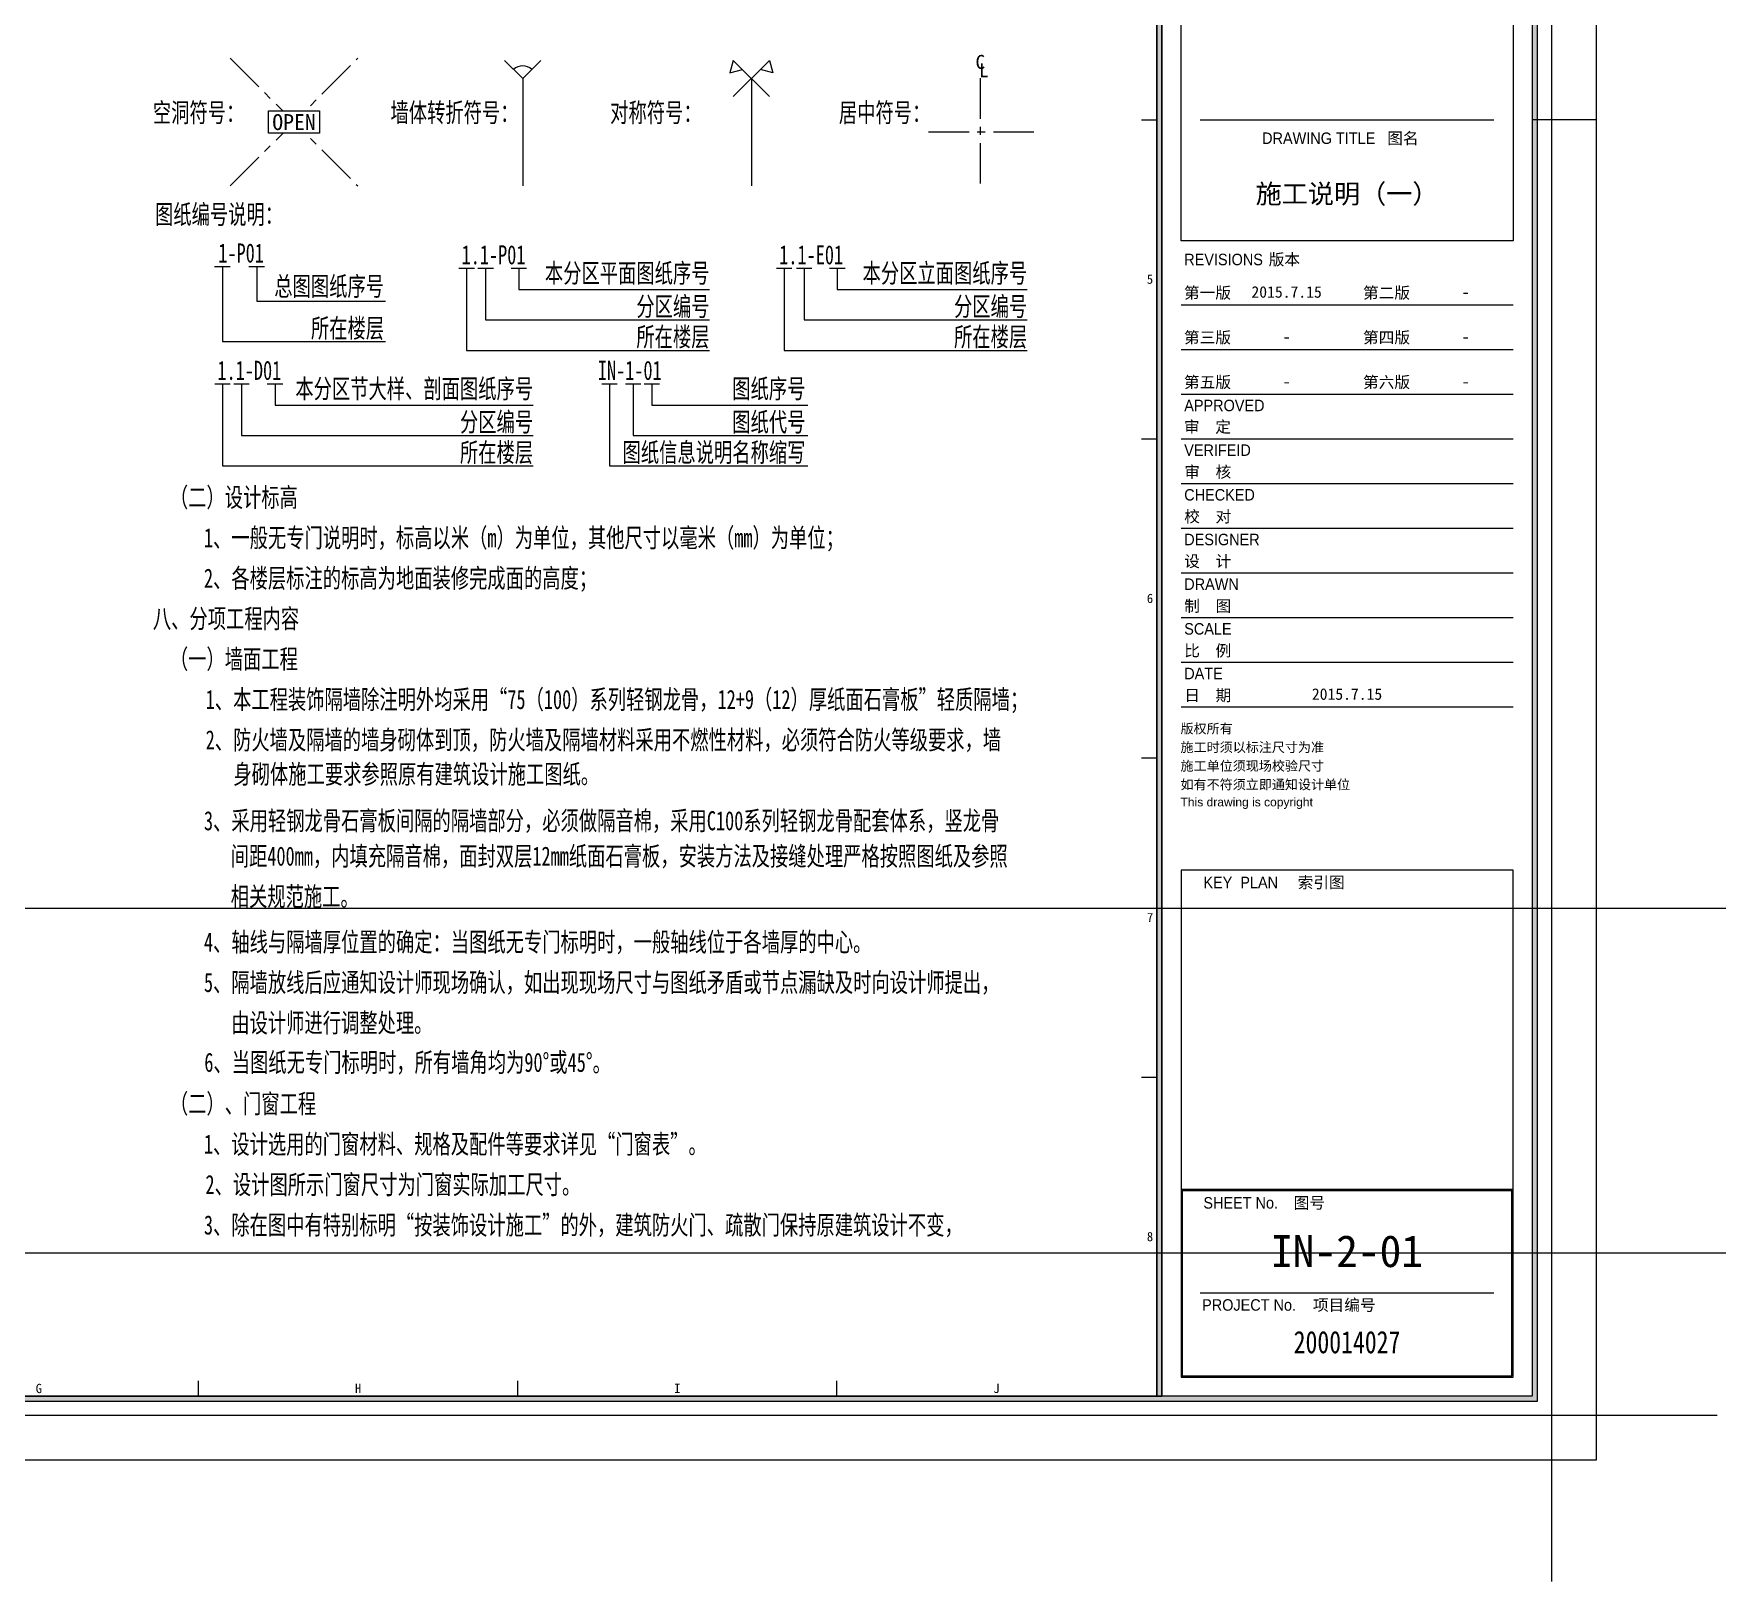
# Model space of a CAD drawing. Header units: millimetres. Extents: x -114775 to 99427, y -123028 to 12078.
# Drawn here: x -96360 to -83175, y -77259 to -65135 of the extents above; entities that cross this region are included whole.
import ezdxf
from ezdxf.enums import TextEntityAlignment as Align

# ---------------------------------------------------------------- set-up
doc = ezdxf.new("R2010")
doc.units = ezdxf.units.MM
doc.header["$LTSCALE"] = 1000
doc.linetypes.add('ACAD_ISO02W100', pattern=[15, 12, -3])
doc.linetypes.add('CENTER', pattern=[50.8, 31.75, -6.35, 6.35, -6.35])
doc.layers.get('0').update_dxf_attribs({"linetype": 'CONTINUOUS'})
doc.layers.add('DEFPOINTS(视图框)', color=251, linetype='CONTINUOUS', plot=False)
for name, color, linetype in [('S-ANNO-REVS', 1, 'CONTINUOUS'), ('W-图框', 251, 'CONTINUOUS'), ('W-文字', 35, 'CONTINUOUS')]:
    doc.layers.add(name, color=color, linetype=linetype)
doc.styles.add('A2图框$0$WMF-Arial0', font='arial.ttf')
doc.styles.add('A2图框$0$WMF-黑体0', font='simhei.ttf')
doc.styles.add('A2图框$0$ZZ', font='simhei.ttf')
doc.styles.add('NAME-1', font='simhei.ttf')
doc.styles.add('WORD-2', font='simhei.ttf')
doc.styles.add('WORD-3', font='')
doc.styles.add('黑体', font='simhei.ttf')
doc.styles.get('WORD-3').set_extended_font_data('SimSun')

# ---------------------------------------------------------------- blocks, each defined once
blk = doc.blocks.new('空洞符号')
at = {"color": 4}
blk.add_wipeout([(0, 1.75), (8, 1.75), (8, -1.75), (0, -1.75)], dxfattribs=at)
blk.add_lwpolyline([(0, 1.75), (8, 1.75), (8, -1.75), (0, -1.75)], close=True, dxfattribs=at)
at = {"color": 2, "style": 'NAME-1'}
blk.add_attdef('OPEN', text='', height=2.5, dxfattribs=at).set_placement((4, 0), align=Align.MIDDLE)
blk = doc.blocks.new('*U114')
at = {"color": 2, "linetype": 'ACAD_ISO02W100', "ltscale": 0.5}
blk.add_line((0, 0), (0, -16.82), dxfattribs=at)
at = {"color": 2}
for points in [[(2.83, -2.83), (-2.83, 2.83), (-3.35, 0.9), (-1.41, 1.41)], [(-2.83, -2.83), (2.83, 2.83), (3.35, 0.9), (1.41, 1.41)]]:
    blk.add_lwpolyline(points, dxfattribs=at)
blk = doc.blocks.new('*U113')
at = {"color": 2, "linetype": 'ACAD_ISO02W100', "ltscale": 0.5}
blk.add_line((0, 0), (0, -16.82), dxfattribs=at)
at = {"color": 2}
blk.add_lwpolyline([(-2.83, 2.83), (0, 0), (2.83, 2.83)], dxfattribs=at)
blk.add_arc((0, 0), 2, 45, 135, dxfattribs=at)
blk = doc.blocks.new('A2')
at = {"layer": 'DEFPOINTS(视图框)', "color": 1, "ltscale": 0.5}
blk.add_lwpolyline([(26, 0), (0, 0), (0, -26)], dxfattribs=at)
at = {"layer": 'W-图框', "color": 35, "lineweight": 0, "style": 'NAME-1'}
for tag, height, p in [('目录（一）', 3, (-32, 191.44)), ('1:100', 1.8, (-32, 120))]:
    blk.add_attdef(tag, text='', height=height, dxfattribs=at).set_placement(p, align=Align.MIDDLE)
at = {"layer": 'W-图框', "color": 35, "style": 'NAME-1'}
blk.add_attdef('IN-1-01', text='', height=5, dxfattribs=at).set_placement((-32, 25.7), align=Align.MIDDLE)
blk = doc.blocks.new('A2 图框')
at = {"layer": 'W-图框', "ltscale": 0.5}
h = blk.add_hatch(color=161, dxfattribs=at)
h.paths.add_polyline_path([(-562, 403), (-3, 403), (-3, 3), (-562, 3)], flags=16)
h.paths.add_polyline_path([(-562.8, 403.8), (-2.2, 403.8), (-2.2, 2.2), (-562.8, 2.2)])
at = {"layer": 'W-图框', "linetype": 'ByBlock'}
blk.add_hatch(color=161, dxfattribs=at).paths.add_polyline_path([(-61.8, 403), (-61, 403), (-61, 3), (-61.8, 3)])
h = blk.add_hatch(color=161, dxfattribs=at)
h.paths.add_polyline_path([(-57.8, 6.2), (-6.2, 6.2), (-6.2, 35.2), (-57.8, 35.2)], flags=16)
h.paths.add_polyline_path([(-58, 6), (-6, 6), (-6, 35.4), (-58, 35.4)])
at = {"layer": 'W-图框', "color": 7}
for p, q in [((-64.2, 203), (-61.8, 203)), ((7, 203), (-3, 203)), ((-64.2, 153), (-61.8, 153)), ((-64.2, 103), (-61.8, 103)), ((-64.2, 53), (-61.8, 53)), ((-211.9, 3), (-211.9, 5.4)), ((-161.9, 3), (-161.9, 5.4)), ((-111.9, 3), (-111.9, 5.4))]:
    blk.add_line(p, q, dxfattribs=at)
at = {"layer": 'W-图框', "linetype": 'ByBlock', "ltscale": 0.01}
for p, q in [((-55, 203), (-9, 203)), ((-58, 174), (-6, 174)), ((-58, 167), (-6, 167)), ((-58, 160), (-6, 160)), ((-58, 153), (-6, 153)), ((-58, 146), (-6, 146)), ((-58, 139), (-6, 139)), ((-58, 132), (-6, 132)), ((-58, 125), (-6, 125)), ((-58, 118), (-6, 118)), ((-58, 111), (-6, 111)), ((-55, 19.2), (-9, 19.2))]:
    blk.add_line(p, q, dxfattribs=at)
at = {"layer": 'W-图框', "color": 251, "ltscale": 0.01}
for points in [[(-587, 413), (7, 413), (7, -7), (-587, -7)], [(-580, 406), (0, 406), (0, 0), (-580, 0)]]:
    blk.add_lwpolyline(points, close=True, dxfattribs=at)
at = {"layer": 'W-图框', "color": 161, "ltscale": 0.5}
for points in [[(-562.8, 403.8), (-2.2, 403.8), (-2.2, 2.2), (-562.8, 2.2)], [(-562, 403), (-3, 403), (-3, 3), (-562, 3)]]:
    blk.add_lwpolyline(points, close=True, dxfattribs=at)
at = {"layer": 'W-图框', "color": 161, "linetype": 'ByBlock'}
for points in [[(-562, 403), (-562, 3), (-61, 3), (-61, 403)], [(-61.8, 403), (-61, 403), (-61, 3), (-61.8, 3)], [(-3, 3), (-61, 3), (-61, 403), (-3, 403)], [(-3, 3), (-61, 3), (-61, 403), (-3, 403)], [(-58, 295), (-6, 295), (-6, 184), (-58, 184)], [(-58, 35.4), (-6, 35.4), (-6, 85.4), (-58, 85.4)], [(-58, 6), (-6, 6), (-6, 35.4), (-58, 35.4)], [(-57.8, 6.2), (-6.2, 6.2), (-6.2, 35.2), (-57.8, 35.2)]]:
    blk.add_lwpolyline(points, close=True, dxfattribs=at)
at = {"layer": 'W-图框', "color": 1, "ltscale": 0.01}
blk.add_lwpolyline([(26, 0), (0, 0), (0, -26)], dxfattribs=at)
at = {"layer": 'W-图框', "lineweight": 0, "style": 'A2图框$0$WMF-Arial0', "width": 0.9}
for s, p in [('DRAWING TITLE    ', (-45.3, 199.2)), ('REVISIONS  ', (-57.5, 180.2)), ('APPROVED', (-57.5, 157.33)), ('VERIFEID', (-57.5, 150.33)), ('CHECKED', (-57.5, 143.33)), ('DESIGNER', (-57.5, 136.33)), ('DRAWN', (-57.5, 129.33)), ('SCALE  ', (-57.5, 122.33)), ('DATE  ', (-57.5, 115.33)), ('KEY  PLAN', (-54.5, 82.6)), ('SHEET No.', (-54.5, 32.4)), ('PROJECT No.', (-54.7, 16.4))]:
    blk.add_text(s, height=1.8, dxfattribs=at).set_placement(p)
at = {"layer": 'W-图框', "lineweight": 0}
for s, height, style, p in [('                图名', 1.8, 'A2图框$0$WMF-黑体0', (-45.3, 199.2)), ('            版本', 1.8, '黑体', (-58.96, 180.2)), ('第一版', 1.8, '黑体', (-57.54, 174.98)), ('第二版', 1.8, '黑体', (-29.5, 174.98)), ('第三版', 1.8, '黑体', (-57.54, 167.98)), ('第四版', 1.8, '黑体', (-29.5, 167.98)), ('第五版', 1.8, '黑体', (-57.54, 160.98)), ('第六版', 1.8, '黑体', (-29.5, 160.98)), ('审  定', 1.8, '黑体', (-57.54, 153.98)), ('审  核', 1.8, '黑体', (-57.5, 146.92)), ('校  对', 1.8, '黑体', (-57.5, 139.92)), ('设  计', 1.8, '黑体', (-57.5, 132.92)), ('制  图', 1.8, '黑体', (-57.5, 125.92)), ('比  例', 1.8, '黑体', (-57.5, 118.92)), ('日  期', 1.8, '黑体', (-57.5, 111.92)), ('版权所有', 1.499, 'A2图框$0$WMF-黑体0', (-58.08, 106.85)), ('施工时须以标注尺寸为准', 1.4986, 'A2图框$0$WMF-黑体0', (-58.08, 103.93)), ('施工单位须现场校验尺寸', 1.4986, 'A2图框$0$WMF-黑体0', (-58.08, 101.01)), ('如有不符须立即通知设计单位', 1.4986, 'A2图框$0$WMF-黑体0', (-58.08, 98.09)), ('This drawing is copyright', 1.3487, 'A2图框$0$WMF-Arial0', (-58.08, 95.42)), ('           索引图', 1.8, 'A2图框$0$WMF-黑体0', (-53.2, 82.6)), ('           图号', 1.8, 'A2图框$0$WMF-黑体0', (-53.82, 32.4)), ('              项目编号', 1.8, 'A2图框$0$WMF-黑体0', (-54.49, 16.4))]:
    blk.add_text(s, height=height, dxfattribs=dict(at, style=style)).set_placement(p)
at = {"layer": 'W-图框', "lineweight": 0, "ltscale": 150, "style": 'A2图框$0$ZZ'}
for s, p in [('5', (-62.86, 178)), ('6', (-62.86, 128)), ('7', (-62.86, 78)), ('8', (-62.86, 28)), ('G', (-236.9, 4.22)), ('H', (-186.9, 4.22)), ('I', (-136.9, 4.22)), ('J', (-86.9, 4.22))]:
    blk.add_text(s, height=1.45, dxfattribs=at).set_placement(p, align=Align.MIDDLE)
at = {"layer": 'W-图框', "color": 35, "lineweight": 0, "style": 'WORD-3', "width": 0.65}
blk.add_attdef('建设单位', text='', height=3, dxfattribs=at).set_placement((-32, 300.49), align=Align.MIDDLE)
at = {"layer": 'W-图框', "color": 35, "ltscale": 1000, "style": 'WORD-2'}
for tag, height, width, p in [('项目名称英文翻译', 3.5, 0.8, (-21.14, 246.28)), ('项目名称', 7, 0.7, (-41.38, 246.28)), ('项目名称', 7, 0.7, (-30.73, 246.28))]:
    blk.add_attdef(tag, text='', height=height, rotation=90, dxfattribs=dict(at, width=width)).set_placement(p, align=Align.MIDDLE)
at = {"layer": 'W-图框', "color": 35, "lineweight": 0, "style": 'WORD-2'}
for tag, p in [('2013.01.01', (-41.46, 176)), ('2013.03.01', (-13.42, 176)), ('2013.05.01', (-41.46, 169)), ('2013.06.01', (-13.42, 169)), ('2013.08.01', (-41.46, 162)), ('2013.09.01', (-13.42, 162)), ('2013.09.01', (-32, 113))]:
    blk.add_attdef(tag, text='', height=1.8, dxfattribs=at).set_placement(p, align=Align.MIDDLE)
at = {"layer": 'W-图框', "color": 35, "ltscale": 1000, "style": 'WORD-2', "width": 0.78}
blk.add_attdef('FS2011000', text='', height=3.5, dxfattribs=at).set_placement((-32, 11.45), align=Align.MIDDLE)

msp = doc.modelspace()

# ---------------------------------------------------------------- linework, layer by layer
at = {"color": 1, "linetype": 'CENTER', "ltscale": 0.01}
for p, q in [((-94821.3, -66327.4), (-93821.3, -65327.4)), ((-94821.3, -65327.4), (-93821.3, -66327.4))]:
    msp.add_line(p, q, dxfattribs=at)
at = {"color": 251, "linetype": 'CENTER', "ltscale": 0.01}
for p, q in [((-88948.7, -65483.6), (-88948.7, -66327.4)), ((-88526.8, -65905.5), (-89370.7, -65905.5))]:
    msp.add_line(p, q, dxfattribs=at)
at = {"layer": 'DEFPOINTS(视图框)', "ltscale": 0.01}
msp.add_lwpolyline([(-112576, -55808.6), (-87564.5, -55808.6), (-87564.5, -75808.6), (-112576, -75808.6)], close=True, dxfattribs=at)
at = {"layer": 'S-ANNO-REVS'}
for p in [(50314.1, -71984.8), (50314.1, -74684.8)]:
    msp.add_xline(p, (1, 0), dxfattribs=at)
at = {"layer": 'W-文字', "ltscale": 0.01}
for p, q in [((-94942.7, -66958.7), (-94821.2, -66958.7)), ((-94674.5, -66958.7), (-94553, -66958.7)), ((-93030.4, -66972.8), (-92909, -66972.8)), ((-92881.1, -66972.8), (-92759.7, -66972.8)), ((-92621, -66972.8), (-92499.6, -66972.8)), ((-90542.7, -66972.8), (-90421.3, -66972.8)), ((-90386.7, -66972.8), (-90265.3, -66972.8)), ((-90127.2, -66972.8), (-90005.8, -66972.8)), ((-94942.6, -67877.9), (-94821.2, -67877.9)), ((-94792.7, -67877.9), (-94671.3, -67877.9)), ((-94530.4, -67877.9), (-94409, -67877.9)), ((-91911.6, -67877.9), (-91790.2, -67877.9)), ((-91726, -67877.9), (-91604.5, -67877.9)), ((-91579.3, -67877.9), (-91457.9, -67877.9))]:
    msp.add_line(p, q, dxfattribs=at)
for points in [[(-94881.9, -66958.7), (-94881.9, -67547.3), (-93606, -67547.3)], [(-94613.7, -66958.7), (-94613.7, -67230.6), (-93606, -67230.6)], [(-92969.7, -66972.8), (-92969.7, -67615.3), (-91067.3, -67615.3)], [(-92820.4, -66972.8), (-92820.4, -67377.1), (-91067.3, -67377.1)], [(-92560.3, -66972.8), (-92560.3, -67138.9), (-91067.3, -67138.9)], [(-90482, -66972.8), (-90482, -67615.3), (-88579.6, -67615.3)], [(-90326, -66972.8), (-90326, -67377.1), (-88579.6, -67377.1)], [(-90066.5, -66972.8), (-90066.5, -67138.9), (-88579.6, -67138.9)], [(-94881.9, -67877.9), (-94881.9, -68520.3), (-92448.8, -68520.3)], [(-94732, -67877.9), (-94732, -68282.1), (-92448.8, -68282.1)], [(-94469.7, -67877.9), (-94469.7, -68044), (-92448.8, -68044)], [(-91850.9, -67877.9), (-91850.9, -68520.3), (-90296.4, -68520.3)], [(-91665.3, -67877.9), (-91665.3, -68282.1), (-90296.4, -68282.1)], [(-91518.6, -67877.9), (-91518.6, -68044), (-90296.4, -68044)]]:
    msp.add_lwpolyline(points, dxfattribs=at)

# ---------------------------------------------------------------- block references
at = {"color": 4, "linetype": 'ACAD_ISO02W100', "ltscale": 0.5, "xscale": 50, "yscale": 50, "zscale": 50}
msp.add_blockref('*U113', (-92530.5, -65486.5), dxfattribs=at)
at = {"xscale": 50, "yscale": 50, "zscale": 50}
msp.add_blockref('*U114', (-90739.6, -65486.5), dxfattribs=at)
at = {"layer": 'W-图框'}
ref = msp.add_blockref('A2', (-84474.5, -75958.6), dxfattribs=dict(at, xscale=50, yscale=50, zscale=50))
ref.add_attrib('目录（一）', '施工说明（一）', dxfattribs={"color": 35, "lineweight": 0, "height": 150, "style": 'NAME-1'}).set_placement((-86074.5, -66386.6), align=Align.MIDDLE)
ref.add_attrib('IN-1-01', 'IN-2-01', dxfattribs={"color": 35, "height": 250, "style": 'NAME-1'}).set_placement((-86074.5, -74673.7), align=Align.MIDDLE)

# ---------------------------------------------------------------- texts
at = {"color": 2, "style": 'NAME-1'}
for s, p in [('C', (-88946.6, -65356.2)), ('L', (-88919.8, -65421.1))]:
    msp.add_text(s, height=110, dxfattribs=at).set_placement(p, align=Align.MIDDLE_CENTER)
at = {"layer": 'W-文字', "ltscale": 0.01, "style": 'WORD-2', "width": 0.7}
for s, p in [('空洞符号：', (-95426.7, -65827.4)), ('墙体转折符号：', (-93565.8, -65827.4)), ('对称符号：', (-91845, -65827.4)), ('居中符号：', (-90054.2, -65827.4)), ('图纸编号说明：', (-95409.7, -66625.1)), ('1-P01', (-94914.2, -66927.6)), ('1.1-P01', (-93008.8, -66941.7)), ('1.1-E01', (-90521.1, -66941.7)), ('1.1-D01', (-94921, -67846.8)), ('IN-1-01', (-91941.8, -67846.8)), ('（二）设计标高', (-95293.4, -68841.7)), ('1、一般无专门说明时，标高以米（m）为单位，其他尺寸以毫米（mm）为单位；', (-95026.7, -69158.4)), ('2、各楼层标注的标高为地面装修完成面的高度；', (-95026.7, -69475.1)), ('八、分项工程内容', (-95426.7, -69791.7)), ('（一）墙面工程', (-95293.4, -70108.4)), ('1、本工程装饰隔墙除注明外均采用“75（100）系列轻钢龙骨，12+9（12）厚纸面石膏板”轻质隔墙；', (-95013.3, -70425.1)), ('2、防火墙及隔墙的墙身砌体到顶，防火墙及隔墙材料采用不燃性材料，必须符合防火等级要求，墙', (-95013.3, -70741.7)), ('身砌体施工要求参照原有建筑设计施工图纸。', (-94795.8, -71010.2)), ('3、采用轻钢龙骨石膏板间隔的隔墙部分，必须做隔音棉，采用C100系列轻钢龙骨配套体系，竖龙骨', (-95026.7, -71375.1)), ('间距400mm，内填充隔音棉，面封双层12mm纸面石膏板，安装方法及接缝处理严格按照图纸及参照', (-94816.8, -71652.3)), ('相关规范施工。', (-94816.8, -71969)), ('4、轴线与隔墙厚位置的确定：当图纸无专门标明时，一般轴线位于各墙厚的中心。', (-95026.7, -72325.1)), ('5、隔墙放线后应通知设计师现场确认，如出现现场尺寸与图纸矛盾或节点漏缺及时向设计师提出，', (-95026.7, -72641.7)), ('   由设计师进行调整处理。', (-95026.7, -72958.4)), ('6、当图纸无专门标明时，所有墙角均为90°或45°。', (-95023.7, -73267.8)), ('（二）、门窗工程', (-95293.4, -73591.7)), ('1、设计选用的门窗材料、规格及配件等要求详见“门窗表”。', (-95026.7, -73908.4)), ('2、设计图所示门窗尺寸为门窗实际加工尺寸。', (-95014.9, -74225.1)), ('3、除在图中有特别标明“按装饰设计施工”的外，建筑防火门、疏散门保持原建筑设计不变，', (-95026.7, -74541.7))]:
    msp.add_text(s, height=150, dxfattribs=at).set_placement(p)
for s, p in [('本分区平面图纸序号', (-91067.3, -67085.4)), ('本分区立面图纸序号', (-88579.6, -67085.4)), ('总图图纸序号', (-93616.3, -67188.2)), ('分区编号', (-91067.3, -67346.3)), ('分区编号', (-88579.6, -67346.3)), ('所在楼层', (-93615.6, -67516.5)), ('所在楼层', (-91067.3, -67584.5)), ('所在楼层', (-88579.6, -67584.5)), ('本分区节大样、剖面图纸序号', (-92448.8, -67990.4)), ('图纸序号', (-90316.2, -67990.4)), ('分区编号', (-92448.8, -68251.4)), ('图纸代号', (-90316.2, -68251.4)), ('所在楼层', (-92448.8, -68489.5)), ('图纸信息说明名称缩写', (-90316.2, -68489.5))]:
    msp.add_text(s, height=150, dxfattribs=at).set_placement(p, align=Align.RIGHT)

# ---------------------------------------------------------------- next in the draw order: block references
at = {"xscale": 50, "yscale": 50, "zscale": 50}
msp.add_blockref('空洞符号', (-94521.3, -65827.4), dxfattribs=at).add_auto_attribs({'OPEN': 'OPEN'})

# ---------------------------------------------------------------- next in the draw order: block references
at = {"layer": 'W-图框'}
ref = msp.add_blockref('A2 图框', (-84474.5, -75958.6), dxfattribs=dict(at, xscale=50, yscale=50, zscale=50))
ref.add_attrib('2013.01.01', '2015.7.15', dxfattribs={"color": 35, "lineweight": 0, "height": 90, "style": 'WORD-2'}).set_placement((-86547.7, -67158.8), align=Align.MIDDLE)
ref.add_attrib('2013.03.01', '-', dxfattribs={"color": 35, "lineweight": 0, "height": 90, "style": 'WORD-2'}).set_placement((-85145.7, -67158.8), align=Align.MIDDLE)
ref.add_attrib('2013.05.01', '-', dxfattribs={"color": 35, "lineweight": 0, "height": 90, "style": 'WORD-2'}).set_placement((-86547.7, -67508.8), align=Align.MIDDLE)
ref.add_attrib('2013.06.01', '-', dxfattribs={"color": 35, "lineweight": 0, "height": 90, "style": 'WORD-2'}).set_placement((-85145.7, -67508.8), align=Align.MIDDLE)
ref.add_attrib('2013.08.01', '-', dxfattribs={"color": 35, "lineweight": 0, "height": 90, "style": 'WORD-2'}).set_placement((-86547.7, -67858.8), align=Align.MIDDLE)
ref.add_attrib('2013.09.01', '-', dxfattribs={"color": 35, "lineweight": 0, "height": 90, "style": 'WORD-2'}).set_placement((-85145.7, -67858.8), align=Align.MIDDLE)
ref.add_attrib('2013.09.01', '2015.7.15', dxfattribs={"color": 35, "lineweight": 0, "height": 90, "style": 'WORD-2'}).set_placement((-86074.5, -70308.8), align=Align.MIDDLE)
ref.add_attrib('FS2011000', '200014027', dxfattribs={"color": 35, "ltscale": 1000, "height": 175, "style": 'WORD-2', "width": 0.78}).set_placement((-86074.5, -75386), align=Align.MIDDLE)

doc.saveas('drawing.dxf')
